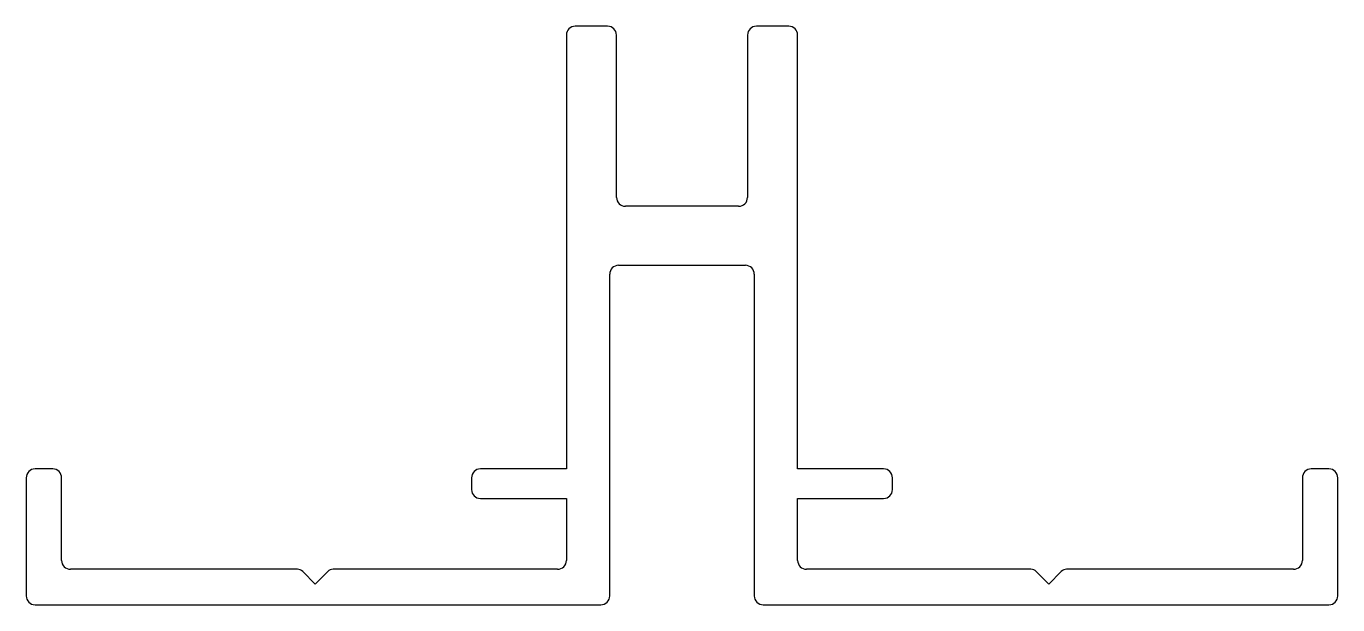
# Model space of a CAD drawing. Extents: x 0.6 to 45.1, y 0.5 to 20.1.
import ezdxf

# ---------------------------------------------------------------- set-up
doc = ezdxf.new("R2010")
doc.units = 0
doc.layers.get('0').update_dxf_attribs({"linetype": 'CONTINUOUS'})

msp = doc.modelspace()

# ---------------------------------------------------------------- linework, layer by layer
for p, q in [((20.307, 20.085), (19.207, 20.085)), ((26.449, 20.085), (25.349, 20.085)), ((18.907, 19.785), (18.907, 5.085)), ((20.607, 14.285), (20.607, 19.785)), ((25.049, 19.785), (25.049, 14.285)), ((26.749, 5.085), (26.749, 19.785)), ((24.749, 13.985), (20.907, 13.985)), ((20.377, 0.785), (20.377, 11.685)), ((20.677, 11.985), (24.979, 11.985)), ((25.279, 11.685), (25.279, 0.785)), ((1.493, 5.085), (0.893, 5.085)), ((18.907, 5.085), (15.993, 5.085)), ((29.663, 5.085), (26.749, 5.085)), ((44.763, 5.085), (44.163, 5.085)), ((0.593, 4.785), (0.593, 0.785)), ((1.793, 1.985), (1.793, 4.785)), ((15.693, 4.785), (15.693, 4.385)), ((29.963, 4.385), (29.963, 4.785)), ((43.863, 4.785), (43.863, 1.985)), ((45.063, 0.785), (45.063, 4.785)), ((15.993, 4.085), (18.907, 4.085)), ((18.907, 4.085), (18.907, 1.985)), ((26.749, 1.985), (26.749, 4.085)), ((26.749, 4.085), (29.663, 4.085)), ((9.789, 1.685), (2.093, 1.685)), ((10.393, 1.185), (9.966, 1.611)), ((10.819, 1.611), (10.393, 1.185)), ((18.607, 1.685), (10.996, 1.685)), ((34.659, 1.685), (27.049, 1.685)), ((35.263, 1.185), (34.836, 1.611)), ((35.689, 1.611), (35.263, 1.185)), ((43.563, 1.685), (35.866, 1.685)), ((0.893, 0.485), (20.077, 0.485)), ((25.579, 0.485), (44.763, 0.485))]:
    msp.add_line(p, q)
for centre, radius, start, end in [((19.207, 19.785), 0.3, 90, 180), ((20.307, 19.785), 0.3, 0, 90), ((25.349, 19.785), 0.3, 90, 180), ((26.449, 19.785), 0.3, 0, 90), ((20.907, 14.285), 0.3, 180, 270), ((24.749, 14.285), 0.3, 270, 360), ((20.677, 11.685), 0.3, 90, 180), ((24.979, 11.685), 0.3, 0, 90), ((0.893, 4.785), 0.3, 90, 180), ((1.493, 4.785), 0.3, 0, 90), ((15.993, 4.785), 0.3, 90, 180), ((29.663, 4.785), 0.3, 0, 90), ((44.163, 4.785), 0.3, 90, 180), ((44.763, 4.785), 0.3, 0, 90), ((15.993, 4.385), 0.3, 180, 270), ((29.663, 4.385), 0.3, 270, 360), ((2.093, 1.985), 0.3, 180, 270), ((18.607, 1.985), 0.3, 270, 360), ((27.049, 1.985), 0.3, 180, 270), ((43.563, 1.985), 0.3, 270, 360), ((9.789, 1.435), 0.25, 45, 90), ((10.996, 1.435), 0.25, 90, 135), ((34.659, 1.435), 0.25, 45, 90), ((35.866, 1.435), 0.25, 90, 135), ((0.893, 0.785), 0.3, 180, 270), ((20.077, 0.785), 0.3, 270, 0), ((25.579, 0.785), 0.3, 180, 270), ((44.763, 0.785), 0.3, 270, 0)]:
    msp.add_arc(centre, radius, start, end)

doc.saveas('drawing.dxf')
